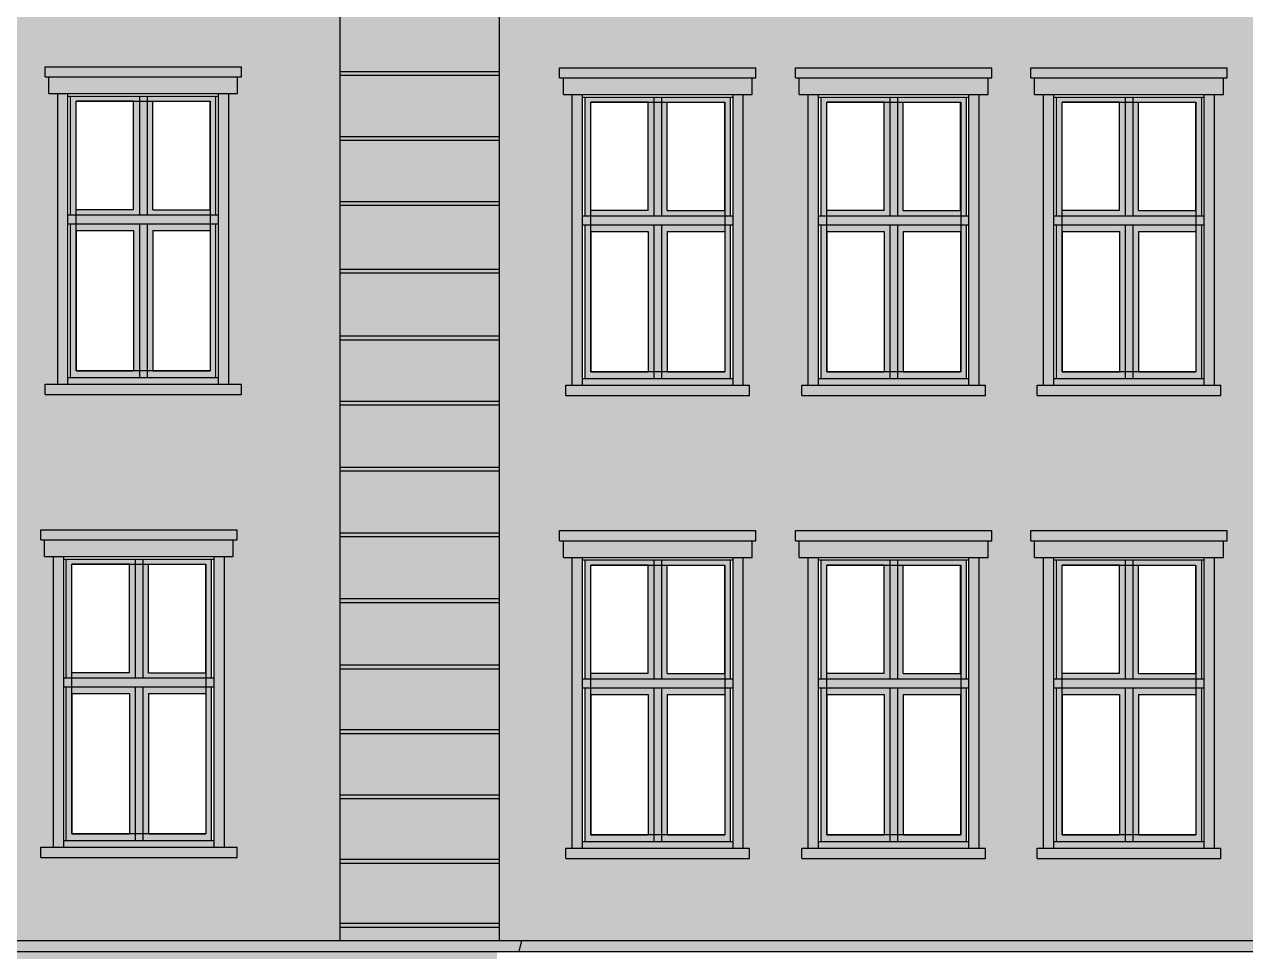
# Model space of a CAD drawing. Header units: metres. Extents: x -6 to 116, y 234 to 267.
# Drawn here: x 15.09 to 24.67, y 243.94 to 251.21 of the extents above; entities that cross this region are included whole.
import ezdxf

# ---------------------------------------------------------------- set-up
doc = ezdxf.new("R2010")
doc.units = ezdxf.units.M
doc.header["$LTSCALE"] = 0.01
doc.header["$XCLIPFRAME"] = 2
doc.linetypes.add('AUSGEZOGEN', pattern=[0])
for name, color, linetype in [('A_Fensterrahmen', 1, 'Continuous'), ('A_Glasbild', 7, 'Continuous'), ('A_Schraff_Fassade_OG', 41, 'Continuous'), ('A_Schraff_Fensterrahmen', 255, 'Continuous'), ('A_Schraff_Gewaende', 23, 'Continuous'), ('A_Schraff_Paneel', 14, 'Continuous'), ('A_Schraff_Sims', 17, 'Continuous'), ('FASSADE', 7, 'AUSGEZOGEN'), ('FASSADE_STRUKTUR', 2, 'AUSGEZOGEN')]:
    doc.layers.add(name, color=color, linetype=linetype)
picture_1 = doc.add_image_def('image1.jpg', size_in_pixel=(60, 84))

msp = doc.modelspace()

# ---------------------------------------------------------------- hatches: boundary and pattern name
at = {"layer": 'A_Schraff_Fassade_OG'}
h = msp.add_hatch(color=256, dxfattribs=at)
h.paths.add_polyline_path([(24.9182, 254.5622), (18.816, 254.5622), (18.816, 253.6588), (19.3868, 253.6588), (19.3868, 254.2507), (19.3168, 254.2507), (19.3168, 254.3807), (19.2868, 254.3807), (19.2868, 254.4607), (20.8268, 254.4607), (20.8268, 254.3807), (20.7968, 254.3807), (20.7968, 254.2507), (20.7268, 254.2507), (20.7268, 253.6588), (21.2367, 253.6588), (21.2367, 254.2507), (21.1667, 254.2507), (21.1667, 254.3807), (21.1367, 254.3807), (21.1367, 254.4607), (22.6767, 254.4607), (22.6767, 254.3807), (22.6467, 254.3807), (22.6467, 254.2507), (22.5767, 254.2507), (22.5767, 253.6588), (23.0818, 253.6588), (23.0818, 254.2507), (23.0118, 254.2507), (23.0118, 254.3807), (22.9818, 254.3807), (22.9818, 254.4607), (24.5218, 254.4607), (24.5218, 254.3807), (24.4918, 254.3807), (24.4918, 254.2507), (24.4218, 254.2507), (24.4218, 253.6588), (24.9182, 253.6588)])
h.paths.add_polyline_path([(24.9182, 253.6588), (24.4218, 253.6588), (24.4218, 251.9707), (24.4718, 251.9707), (24.4718, 251.8907), (23.0318, 251.8907), (23.0318, 251.9707), (23.0818, 251.9707), (23.0818, 253.6588), (22.5767, 253.6588), (22.5767, 251.9707), (22.6267, 251.9707), (22.6267, 251.8907), (21.1867, 251.8907), (21.1867, 251.9707), (21.2367, 251.9707), (21.2367, 253.6588), (20.7268, 253.6588), (20.7268, 251.9707), (20.7768, 251.9707), (20.7768, 251.8907), (19.3368, 251.8907), (19.3368, 251.9707), (19.3868, 251.9707), (19.3868, 253.6588), (18.816, 253.6588), (18.816, 249.706), (19.3868, 249.706), (19.3868, 250.6647), (19.3168, 250.6647), (19.3168, 250.7947), (19.2868, 250.7947), (19.2868, 250.8747), (20.8268, 250.8747), (20.8268, 250.7947), (20.7968, 250.7947), (20.7968, 250.6647), (20.7268, 250.6647), (20.7268, 249.706), (21.2367, 249.706), (21.2367, 250.6647), (21.1667, 250.6647), (21.1667, 250.7947), (21.1367, 250.7947), (21.1367, 250.8747), (22.6767, 250.8747), (22.6767, 250.7947), (22.6467, 250.7947), (22.6467, 250.6647), (22.5767, 250.6647), (22.5767, 249.706), (23.0818, 249.706), (23.0818, 250.6647), (23.0118, 250.6647), (23.0118, 250.7947), (22.9818, 250.7947), (22.9818, 250.8747), (24.5218, 250.8747), (24.5218, 250.7947), (24.4918, 250.7947), (24.4918, 250.6647), (24.4218, 250.6647), (24.4218, 249.706), (24.9182, 249.706)])
h.paths.add_polyline_path([(24.9182, 249.706), (24.4218, 249.706), (24.4218, 248.3847), (24.4718, 248.3847), (24.4718, 248.3047), (23.0318, 248.3047), (23.0318, 248.3847), (23.0818, 248.3847), (23.0818, 249.706), (22.5767, 249.706), (22.5767, 248.3847), (22.6267, 248.3847), (22.6267, 248.3047), (21.1867, 248.3047), (21.1867, 248.3847), (21.2367, 248.3847), (21.2367, 249.706), (20.7268, 249.706), (20.7268, 248.3847), (20.7768, 248.3847), (20.7768, 248.3047), (19.3368, 248.3047), (19.3368, 248.3847), (19.3868, 248.3847), (19.3868, 249.706), (18.816, 249.706), (18.816, 245.7246), (19.3868, 245.7246), (19.3868, 247.0348), (19.3168, 247.0348), (19.3168, 247.1648), (19.2868, 247.1648), (19.2868, 247.2448), (20.8268, 247.2448), (20.8268, 247.1648), (20.7968, 247.1648), (20.7968, 247.0348), (20.7268, 247.0348), (20.7268, 245.7246), (21.2367, 245.7246), (21.2367, 247.0348), (21.1667, 247.0348), (21.1667, 247.1648), (21.1367, 247.1648), (21.1367, 247.2448), (22.6767, 247.2448), (22.6767, 247.1648), (22.6467, 247.1648), (22.6467, 247.0348), (22.5767, 247.0348), (22.5767, 245.7246), (23.0818, 245.7246), (23.0818, 247.0348), (23.0118, 247.0348), (23.0118, 247.1648), (22.9818, 247.1648), (22.9818, 247.2448), (24.5218, 247.2448), (24.5218, 247.1648), (24.4918, 247.1648), (24.4918, 247.0348), (24.4218, 247.0348), (24.4218, 245.7246), (24.9182, 245.7246)])
h.paths.add_polyline_path([(24.9182, 245.7246), (24.4218, 245.7246), (24.4218, 244.7548), (24.4718, 244.7548), (24.4718, 244.6748), (23.0318, 244.6748), (23.0318, 244.7548), (23.0818, 244.7548), (23.0818, 245.7246), (22.5767, 245.7246), (22.5767, 244.7548), (22.6267, 244.7548), (22.6267, 244.6748), (21.1867, 244.6748), (21.1867, 244.7548), (21.2367, 244.7548), (21.2367, 245.7246), (20.7268, 245.7246), (20.7268, 244.7548), (20.7768, 244.7548), (20.7768, 244.6748), (19.3368, 244.6748), (19.3368, 244.7548), (19.3868, 244.7548), (19.3868, 245.7246), (18.816, 245.7246), (18.816, 244.0317), (24.9182, 244.0317)])
h.paths.add_polyline_path([(25.8661, 245.7246), (24.9182, 245.7246), (24.9182, 244.0317), (25.8661, 244.0317)])
h.paths.add_polyline_path([(25.8661, 249.706), (24.9182, 249.706), (24.9182, 245.7246), (25.8661, 245.7246)])
h.paths.add_polyline_path([(25.8661, 253.6588), (24.9182, 253.6588), (24.9182, 249.706), (25.8661, 249.706)])
h.paths.add_polyline_path([(25.8661, 254.5622), (24.9182, 254.5622), (24.9182, 253.6588), (25.8661, 253.6588)])
h = msp.add_hatch(color=256, dxfattribs=at)
h.paths.add_polyline_path([(17.566, 253.6588), (16.7115, 253.6588), (16.7115, 251.9779), (16.8115, 251.9779), (16.8115, 251.8979), (15.2715, 251.8979), (15.2715, 251.9779), (15.3715, 251.9779), (15.3715, 253.6588), (14.7258, 253.6588), (14.7258, 251.9779), (14.8258, 251.9779), (14.8258, 251.8979), (13.2858, 251.8979), (13.2858, 251.9779), (13.3858, 251.9779), (13.3858, 253.6588), (12.8542, 253.6588), (12.8542, 251.9779), (12.9542, 251.9779), (12.9542, 251.8979), (11.4142, 251.8979), (11.4142, 251.9779), (11.5142, 251.9779), (11.5142, 253.6588), (10.9843, 253.6588), (10.9843, 251.9779), (11.0843, 251.9779), (11.0843, 251.8979), (9.5443, 251.8979), (9.5443, 251.9779), (9.6443, 251.9779), (9.6443, 253.6588), (9.0485, 253.6588), (9.0485, 251.9779), (9.1485, 251.9779), (9.1485, 251.8979), (7.6085, 251.8979), (7.6085, 251.9779), (7.7085, 251.9779), (7.7085, 253.6588), (6.811, 253.6588), (6.811, 249.706), (7.7559, 249.706), (7.7559, 250.6719), (7.6859, 250.6719), (7.6859, 250.8019), (7.6559, 250.8019), (7.6559, 250.8819), (9.1959, 250.8819), (9.1959, 250.8019), (9.1659, 250.8019), (9.1659, 250.6719), (9.0959, 250.6719), (9.0959, 249.706), (9.6253, 249.706), (9.6253, 250.6719), (9.5553, 250.6719), (9.5553, 250.8019), (9.5253, 250.8019), (9.5253, 250.8819), (11.0653, 250.8819), (11.0653, 250.8019), (11.0353, 250.8019), (11.0353, 250.6719), (10.9653, 250.6719), (10.9653, 249.706), (11.4952, 249.706), (11.4952, 250.6719), (11.4252, 250.6719), (11.4252, 250.8019), (11.3952, 250.8019), (11.3952, 250.8819), (12.9352, 250.8819), (12.9352, 250.8019), (12.9052, 250.8019), (12.9052, 250.6719), (12.8352, 250.6719), (12.8352, 249.706), (13.3668, 249.706), (13.3668, 250.6719), (13.2968, 250.6719), (13.2968, 250.8019), (13.2668, 250.8019), (13.2668, 250.8819), (14.8068, 250.8819), (14.8068, 250.8019), (14.7768, 250.8019), (14.7768, 250.6719), (14.7068, 250.6719), (14.7068, 249.706), (15.3525, 249.706), (15.3525, 250.6719), (15.2825, 250.6719), (15.2825, 250.8019), (15.2525, 250.8019), (15.2525, 250.8819), (16.7925, 250.8819), (16.7925, 250.8019), (16.7625, 250.8019), (16.7625, 250.6719), (16.6925, 250.6719), (16.6925, 249.706), (17.566, 249.706)])
h.paths.add_polyline_path([(17.566, 249.706), (16.6925, 249.706), (16.6925, 248.3919), (16.7925, 248.3919), (16.7925, 248.3119), (15.2525, 248.3119), (15.2525, 248.3919), (15.3525, 248.3919), (15.3525, 249.706), (14.7068, 249.706), (14.7068, 248.3919), (14.8068, 248.3919), (14.8068, 248.3119), (13.2668, 248.3119), (13.2668, 248.3919), (13.3668, 248.3919), (13.3668, 249.706), (12.8352, 249.706), (12.8352, 248.3919), (12.9352, 248.3919), (12.9352, 248.3119), (11.3952, 248.3119), (11.3952, 248.3919), (11.4952, 248.3919), (11.4952, 249.706), (10.9653, 249.706), (10.9653, 248.3919), (11.0653, 248.3919), (11.0653, 248.3119), (9.5253, 248.3119), (9.5253, 248.3919), (9.6253, 248.3919), (9.6253, 249.706), (9.0959, 249.706), (9.0959, 248.3919), (9.1959, 248.3919), (9.1959, 248.3119), (7.6559, 248.3119), (7.6559, 248.3919), (7.7559, 248.3919), (7.7559, 249.706), (6.811, 249.706), (6.811, 245.7246), (7.7993, 245.7246), (7.7993, 247.046), (7.7293, 247.046), (7.7293, 247.176), (7.6993, 247.176), (7.6993, 247.256), (9.2393, 247.256), (9.2393, 247.176), (9.2093, 247.176), (9.2093, 247.046), (9.1393, 247.046), (9.1393, 245.7246), (9.6791, 245.7246), (9.6791, 247.0419), (9.6091, 247.0419), (9.6091, 247.1719), (9.5791, 247.1719), (9.5791, 247.2519), (11.1191, 247.2519), (11.1191, 247.1719), (11.0891, 247.1719), (11.0891, 247.0419), (11.0191, 247.0419), (11.0191, 245.7246), (11.559, 245.7246), (11.559, 247.0419), (11.489, 247.0419), (11.489, 247.1719), (11.459, 247.1719), (11.459, 247.2519), (12.999, 247.2519), (12.999, 247.1719), (12.969, 247.1719), (12.969, 247.0419), (12.899, 247.0419), (12.899, 245.7246), (13.4389, 245.7246), (13.4389, 247.0419), (13.3689, 247.0419), (13.3689, 247.1719), (13.3389, 247.1719), (13.3389, 247.2519), (14.8789, 247.2519), (14.8789, 247.1719), (14.8489, 247.1719), (14.8489, 247.0419), (14.7789, 247.0419), (14.7789, 245.7246), (15.3188, 245.7246), (15.3188, 247.0419), (15.2488, 247.0419), (15.2488, 247.1719), (15.2188, 247.1719), (15.2188, 247.2519), (16.7588, 247.2519), (16.7588, 247.1719), (16.7288, 247.1719), (16.7288, 247.0419), (16.6588, 247.0419), (16.6588, 245.7246), (17.566, 245.7246)])
h.paths.add_polyline_path([(17.566, 245.7246), (16.6588, 245.7246), (16.6588, 244.7619), (16.7588, 244.7619), (16.7588, 244.6819), (15.2188, 244.6819), (15.2188, 244.7619), (15.3188, 244.7619), (15.3188, 245.7246), (14.7789, 245.7246), (14.7789, 244.7619), (14.8789, 244.7619), (14.8789, 244.6819), (13.3389, 244.6819), (13.3389, 244.7619), (13.4389, 244.7619), (13.4389, 245.7246), (12.899, 245.7246), (12.899, 244.7619), (12.999, 244.7619), (12.999, 244.6819), (11.459, 244.6819), (11.459, 244.7619), (11.559, 244.7619), (11.559, 245.7246), (11.0191, 245.7246), (11.0191, 244.7619), (11.1191, 244.7619), (11.1191, 244.6819), (9.5791, 244.6819), (9.5791, 244.7619), (9.6791, 244.7619), (9.6791, 245.7246), (9.1393, 245.7246), (9.1393, 244.766), (9.2393, 244.766), (9.2393, 244.686), (7.6993, 244.686), (7.6993, 244.766), (7.7993, 244.766), (7.7993, 245.7246), (6.811, 245.7246), (6.811, 244.0317), (17.566, 244.0317)])
at = {"layer": 'A_Schraff_Fensterrahmen'}
h = msp.add_hatch(color=256, dxfattribs=at)
h.paths.add_polyline_path([(15.9925, 250.6519), (15.4525, 250.6519), (15.4525, 249.7199), (15.9925, 249.7199)])
h.paths.add_polyline_path([(15.9475, 250.6109), (15.9475, 249.7609), (15.4975, 249.7609), (15.4975, 250.6109)], flags=16)
h.paths.add_polyline_path([(16.5925, 250.6519), (16.0525, 250.6519), (16.0525, 249.7199), (16.5925, 249.7199)])
h.paths.add_polyline_path([(16.0975, 250.6109), (16.5475, 250.6109), (16.5475, 249.7609), (16.0975, 249.7609)], flags=16)
h.paths.add_polyline_path([(16.0525, 250.6519), (15.9925, 250.6519), (15.9925, 249.7199), (16.0525, 249.7199)])
h.paths.add_polyline_path([(15.9925, 249.6499), (15.4525, 249.6499), (15.4525, 248.4445), (15.9925, 248.4445)])
h.paths.add_polyline_path([(15.9475, 249.5972), (15.9475, 248.4972), (15.4975, 248.4972), (15.4975, 249.5972)], flags=16)
h.paths.add_polyline_path([(16.5925, 249.6499), (16.0525, 249.6499), (16.0525, 248.4445), (16.5925, 248.4445)])
h.paths.add_polyline_path([(16.5475, 249.5972), (16.5475, 248.4972), (16.0975, 248.4972), (16.0975, 249.5972)], flags=16)
h.paths.add_polyline_path([(16.0525, 249.6499), (15.9925, 249.6499), (15.9925, 248.4445), (16.0525, 248.4445)])
h.paths.add_polyline_path([(16.6125, 249.6872), (15.4325, 249.6872), (15.4325, 249.6499), (16.6125, 249.6499)])
h.paths.add_polyline_path([(16.6125, 249.7199), (15.4325, 249.7199), (15.4325, 249.6872), (16.6125, 249.6872)])
h.paths.add_polyline_path([(16.6125, 248.4445), (15.4325, 248.4445), (15.4325, 248.3919), (16.6125, 248.3919)])
h = msp.add_hatch(color=256, dxfattribs=at)
h.paths.add_polyline_path([(20.0268, 250.6447), (19.4868, 250.6447), (19.4868, 249.7127), (20.0268, 249.7127)])
h.paths.add_polyline_path([(19.9818, 250.6037), (19.9818, 249.7537), (19.5318, 249.7537), (19.5318, 250.6037)], flags=16)
h.paths.add_polyline_path([(20.6268, 250.6447), (20.0868, 250.6447), (20.0868, 249.7127), (20.6268, 249.7127)])
h.paths.add_polyline_path([(20.1318, 250.6037), (20.5818, 250.6037), (20.5818, 249.7537), (20.1318, 249.7537)], flags=16)
h.paths.add_polyline_path([(20.0868, 250.6447), (20.0268, 250.6447), (20.0268, 249.7127), (20.0868, 249.7127)])
h.paths.add_polyline_path([(20.0268, 249.6427), (19.4868, 249.6427), (19.4868, 248.4373), (20.0268, 248.4373)])
h.paths.add_polyline_path([(19.9818, 249.59), (19.9818, 248.49), (19.5318, 248.49), (19.5318, 249.59)], flags=16)
h.paths.add_polyline_path([(20.6268, 249.6427), (20.0868, 249.6427), (20.0868, 248.4373), (20.6268, 248.4373)])
h.paths.add_polyline_path([(20.5818, 249.59), (20.5818, 248.49), (20.1318, 248.49), (20.1318, 249.59)], flags=16)
h.paths.add_polyline_path([(20.0868, 249.6427), (20.0268, 249.6427), (20.0268, 248.4373), (20.0868, 248.4373)])
h.paths.add_polyline_path([(20.6468, 249.68), (19.4668, 249.68), (19.4668, 249.6427), (20.6468, 249.6427)])
h.paths.add_polyline_path([(20.6468, 249.7127), (19.4668, 249.7127), (19.4668, 249.68), (20.6468, 249.68)])
h.paths.add_polyline_path([(20.6468, 248.4373), (19.4668, 248.4373), (19.4668, 248.3847), (20.6468, 248.3847)])
h = msp.add_hatch(color=256, dxfattribs=at)
h.paths.add_polyline_path([(21.8767, 250.6447), (21.3367, 250.6447), (21.3367, 249.7127), (21.8767, 249.7127)])
h.paths.add_polyline_path([(21.8317, 250.6037), (21.8317, 249.7537), (21.3817, 249.7537), (21.3817, 250.6037)], flags=16)
h.paths.add_polyline_path([(22.4767, 250.6447), (21.9367, 250.6447), (21.9367, 249.7127), (22.4767, 249.7127)])
h.paths.add_polyline_path([(21.9817, 250.6037), (22.4317, 250.6037), (22.4317, 249.7537), (21.9817, 249.7537)], flags=16)
h.paths.add_polyline_path([(21.9367, 250.6447), (21.8767, 250.6447), (21.8767, 249.7127), (21.9367, 249.7127)])
h.paths.add_polyline_path([(21.8767, 249.6427), (21.3367, 249.6427), (21.3367, 248.4373), (21.8767, 248.4373)])
h.paths.add_polyline_path([(21.8317, 249.59), (21.8317, 248.49), (21.3817, 248.49), (21.3817, 249.59)], flags=16)
h.paths.add_polyline_path([(22.4767, 249.6427), (21.9367, 249.6427), (21.9367, 248.4373), (22.4767, 248.4373)])
h.paths.add_polyline_path([(22.4317, 249.59), (22.4317, 248.49), (21.9817, 248.49), (21.9817, 249.59)], flags=16)
h.paths.add_polyline_path([(21.9367, 249.6427), (21.8767, 249.6427), (21.8767, 248.4373), (21.9367, 248.4373)])
h.paths.add_polyline_path([(22.4967, 249.68), (21.3167, 249.68), (21.3167, 249.6427), (22.4967, 249.6427)])
h.paths.add_polyline_path([(22.4967, 249.7127), (21.3167, 249.7127), (21.3167, 249.68), (22.4967, 249.68)])
h.paths.add_polyline_path([(22.4967, 248.4373), (21.3167, 248.4373), (21.3167, 248.3847), (22.4967, 248.3847)])
h = msp.add_hatch(color=256, dxfattribs=at)
h.paths.add_polyline_path([(23.7218, 250.6447), (23.1818, 250.6447), (23.1818, 249.7127), (23.7218, 249.7127)])
h.paths.add_polyline_path([(23.6768, 250.6037), (23.6768, 249.7537), (23.2268, 249.7537), (23.2268, 250.6037)], flags=16)
h.paths.add_polyline_path([(24.3218, 250.6447), (23.7818, 250.6447), (23.7818, 249.7127), (24.3218, 249.7127)])
h.paths.add_polyline_path([(23.8268, 250.6037), (24.2768, 250.6037), (24.2768, 249.7537), (23.8268, 249.7537)], flags=16)
h.paths.add_polyline_path([(23.7818, 250.6447), (23.7218, 250.6447), (23.7218, 249.7127), (23.7818, 249.7127)])
h.paths.add_polyline_path([(23.7218, 249.6427), (23.1818, 249.6427), (23.1818, 248.4373), (23.7218, 248.4373)])
h.paths.add_polyline_path([(23.6768, 249.59), (23.6768, 248.49), (23.2268, 248.49), (23.2268, 249.59)], flags=16)
h.paths.add_polyline_path([(24.3218, 249.6427), (23.7818, 249.6427), (23.7818, 248.4373), (24.3218, 248.4373)])
h.paths.add_polyline_path([(24.2768, 249.59), (24.2768, 248.49), (23.8268, 248.49), (23.8268, 249.59)], flags=16)
h.paths.add_polyline_path([(23.7818, 249.6427), (23.7218, 249.6427), (23.7218, 248.4373), (23.7818, 248.4373)])
h.paths.add_polyline_path([(24.3418, 249.68), (23.1618, 249.68), (23.1618, 249.6427), (24.3418, 249.6427)])
h.paths.add_polyline_path([(24.3418, 249.7127), (23.1618, 249.7127), (23.1618, 249.68), (24.3418, 249.68)])
h.paths.add_polyline_path([(24.3418, 248.4373), (23.1618, 248.4373), (23.1618, 248.3847), (24.3418, 248.3847)])
h = msp.add_hatch(color=256, dxfattribs=at)
h.paths.add_polyline_path([(15.9588, 247.0219), (15.4188, 247.0219), (15.4188, 246.0899), (15.9588, 246.0899)])
h.paths.add_polyline_path([(15.9138, 246.9809), (15.9138, 246.1309), (15.4638, 246.1309), (15.4638, 246.9809)], flags=16)
h.paths.add_polyline_path([(16.5588, 247.0219), (16.0188, 247.0219), (16.0188, 246.0899), (16.5588, 246.0899)])
h.paths.add_polyline_path([(16.0638, 246.9809), (16.5138, 246.9809), (16.5138, 246.1309), (16.0638, 246.1309)], flags=16)
h.paths.add_polyline_path([(16.0188, 247.0219), (15.9588, 247.0219), (15.9588, 246.0899), (16.0188, 246.0899)])
h.paths.add_polyline_path([(15.9588, 246.0199), (15.4188, 246.0199), (15.4188, 244.8145), (15.9588, 244.8145)])
h.paths.add_polyline_path([(15.9138, 245.9672), (15.9138, 244.8672), (15.4638, 244.8672), (15.4638, 245.9672)], flags=16)
h.paths.add_polyline_path([(16.5588, 246.0199), (16.0188, 246.0199), (16.0188, 244.8145), (16.5588, 244.8145)])
h.paths.add_polyline_path([(16.5138, 245.9672), (16.5138, 244.8672), (16.0638, 244.8672), (16.0638, 245.9672)], flags=16)
h.paths.add_polyline_path([(16.0188, 246.0199), (15.9588, 246.0199), (15.9588, 244.8145), (16.0188, 244.8145)])
h.paths.add_polyline_path([(16.5788, 246.0572), (15.3988, 246.0572), (15.3988, 246.0199), (16.5788, 246.0199)])
h.paths.add_polyline_path([(16.5788, 246.0899), (15.3988, 246.0899), (15.3988, 246.0572), (16.5788, 246.0572)])
h.paths.add_polyline_path([(16.5788, 244.8145), (15.3988, 244.8145), (15.3988, 244.7619), (16.5788, 244.7619)])
h = msp.add_hatch(color=256, dxfattribs=at)
h.paths.add_polyline_path([(20.0268, 247.0148), (19.4868, 247.0148), (19.4868, 246.0828), (20.0268, 246.0828)])
h.paths.add_polyline_path([(19.9818, 246.9738), (19.9818, 246.1238), (19.5318, 246.1238), (19.5318, 246.9738)], flags=16)
h.paths.add_polyline_path([(20.6268, 247.0148), (20.0868, 247.0148), (20.0868, 246.0828), (20.6268, 246.0828)])
h.paths.add_polyline_path([(20.1318, 246.9738), (20.5818, 246.9738), (20.5818, 246.1238), (20.1318, 246.1238)], flags=16)
h.paths.add_polyline_path([(20.0868, 247.0148), (20.0268, 247.0148), (20.0268, 246.0828), (20.0868, 246.0828)])
h.paths.add_polyline_path([(20.0268, 246.0127), (19.4868, 246.0127), (19.4868, 244.8074), (20.0268, 244.8074)])
h.paths.add_polyline_path([(19.9818, 245.9601), (19.9818, 244.8601), (19.5318, 244.8601), (19.5318, 245.9601)], flags=16)
h.paths.add_polyline_path([(20.6268, 246.0127), (20.0868, 246.0127), (20.0868, 244.8074), (20.6268, 244.8074)])
h.paths.add_polyline_path([(20.5818, 245.9601), (20.5818, 244.8601), (20.1318, 244.8601), (20.1318, 245.9601)], flags=16)
h.paths.add_polyline_path([(20.0868, 246.0127), (20.0268, 246.0127), (20.0268, 244.8074), (20.0868, 244.8074)])
h.paths.add_polyline_path([(20.6468, 246.05), (19.4668, 246.05), (19.4668, 246.0127), (20.6468, 246.0127)])
h.paths.add_polyline_path([(20.6468, 246.0828), (19.4668, 246.0828), (19.4668, 246.05), (20.6468, 246.05)])
h.paths.add_polyline_path([(20.6468, 244.8074), (19.4668, 244.8074), (19.4668, 244.7548), (20.6468, 244.7548)])
h = msp.add_hatch(color=256, dxfattribs=at)
h.paths.add_polyline_path([(21.8767, 247.0148), (21.3367, 247.0148), (21.3367, 246.0828), (21.8767, 246.0828)])
h.paths.add_polyline_path([(21.8317, 246.9738), (21.8317, 246.1238), (21.3817, 246.1238), (21.3817, 246.9738)], flags=16)
h.paths.add_polyline_path([(22.4767, 247.0148), (21.9367, 247.0148), (21.9367, 246.0828), (22.4767, 246.0828)])
h.paths.add_polyline_path([(21.9817, 246.9738), (22.4317, 246.9738), (22.4317, 246.1238), (21.9817, 246.1238)], flags=16)
h.paths.add_polyline_path([(21.9367, 247.0148), (21.8767, 247.0148), (21.8767, 246.0828), (21.9367, 246.0828)])
h.paths.add_polyline_path([(21.8767, 246.0127), (21.3367, 246.0127), (21.3367, 244.8074), (21.8767, 244.8074)])
h.paths.add_polyline_path([(21.8317, 245.9601), (21.8317, 244.8601), (21.3817, 244.8601), (21.3817, 245.9601)], flags=16)
h.paths.add_polyline_path([(22.4767, 246.0127), (21.9367, 246.0127), (21.9367, 244.8074), (22.4767, 244.8074)])
h.paths.add_polyline_path([(22.4317, 245.9601), (22.4317, 244.8601), (21.9817, 244.8601), (21.9817, 245.9601)], flags=16)
h.paths.add_polyline_path([(21.9367, 246.0127), (21.8767, 246.0127), (21.8767, 244.8074), (21.9367, 244.8074)])
h.paths.add_polyline_path([(22.4967, 246.05), (21.3167, 246.05), (21.3167, 246.0127), (22.4967, 246.0127)])
h.paths.add_polyline_path([(22.4967, 246.0828), (21.3167, 246.0828), (21.3167, 246.05), (22.4967, 246.05)])
h.paths.add_polyline_path([(22.4967, 244.8074), (21.3167, 244.8074), (21.3167, 244.7548), (22.4967, 244.7548)])
h = msp.add_hatch(color=256, dxfattribs=at)
h.paths.add_polyline_path([(23.7218, 247.0148), (23.1818, 247.0148), (23.1818, 246.0828), (23.7218, 246.0828)])
h.paths.add_polyline_path([(23.6768, 246.9738), (23.6768, 246.1238), (23.2268, 246.1238), (23.2268, 246.9738)], flags=16)
h.paths.add_polyline_path([(24.3218, 247.0148), (23.7818, 247.0148), (23.7818, 246.0828), (24.3218, 246.0828)])
h.paths.add_polyline_path([(23.8268, 246.9738), (24.2768, 246.9738), (24.2768, 246.1238), (23.8268, 246.1238)], flags=16)
h.paths.add_polyline_path([(23.7818, 247.0148), (23.7218, 247.0148), (23.7218, 246.0828), (23.7818, 246.0828)])
h.paths.add_polyline_path([(23.7218, 246.0127), (23.1818, 246.0127), (23.1818, 244.8074), (23.7218, 244.8074)])
h.paths.add_polyline_path([(23.6768, 245.9601), (23.6768, 244.8601), (23.2268, 244.8601), (23.2268, 245.9601)], flags=16)
h.paths.add_polyline_path([(24.3218, 246.0127), (23.7818, 246.0127), (23.7818, 244.8074), (24.3218, 244.8074)])
h.paths.add_polyline_path([(24.2768, 245.9601), (24.2768, 244.8601), (23.8268, 244.8601), (23.8268, 245.9601)], flags=16)
h.paths.add_polyline_path([(23.7818, 246.0127), (23.7218, 246.0127), (23.7218, 244.8074), (23.7818, 244.8074)])
h.paths.add_polyline_path([(24.3418, 246.05), (23.1618, 246.05), (23.1618, 246.0127), (24.3418, 246.0127)])
h.paths.add_polyline_path([(24.3418, 246.0828), (23.1618, 246.0828), (23.1618, 246.05), (24.3418, 246.05)])
h.paths.add_polyline_path([(24.3418, 244.8074), (23.1618, 244.8074), (23.1618, 244.7548), (24.3418, 244.7548)])
at = {"layer": 'A_Schraff_Gewaende'}
h = msp.add_hatch(color=256, dxfattribs=at)
h.dxf.hatch_style = 1
h.paths.add_polyline_path([(16.7925, 250.8819), (15.2525, 250.8819), (15.2525, 250.8019), (16.7925, 250.8019)])
h.paths.add_polyline_path([(16.7625, 250.8019), (15.2825, 250.8019), (15.2825, 250.6719), (16.7625, 250.6719)])
h.paths.add_polyline_path([(15.4325, 250.6719), (15.3525, 250.6719), (15.3525, 248.3919), (15.4325, 248.3919)])
h.paths.add_polyline_path([(16.6925, 250.6719), (16.6125, 250.6719), (16.6125, 248.3919), (16.6925, 248.3919)])
h.paths.add_polyline_path([(16.6125, 248.4445), (15.4325, 248.4445), (15.4325, 248.3919), (16.6125, 248.3919)])
h.paths.add_polyline_path([(16.7925, 248.3919), (15.2525, 248.3919), (15.2525, 248.3119), (16.7925, 248.3119)])
h = msp.add_hatch(color=256, dxfattribs=at)
h.dxf.hatch_style = 1
h.paths.add_polyline_path([(20.8268, 250.8747), (19.2868, 250.8747), (19.2868, 250.7947), (20.8268, 250.7947)])
h.paths.add_polyline_path([(20.7968, 250.7947), (19.3168, 250.7947), (19.3168, 250.6647), (20.7968, 250.6647)])
h.paths.add_polyline_path([(19.4668, 250.6647), (19.3868, 250.6647), (19.3868, 248.3847), (19.4668, 248.3847)])
h.paths.add_polyline_path([(20.7268, 250.6647), (20.6468, 250.6647), (20.6468, 248.3847), (20.7268, 248.3847)])
h.paths.add_polyline_path([(20.6468, 248.4373), (19.4668, 248.4373), (19.4668, 248.3847), (20.6468, 248.3847)])
h.paths.add_polyline_path([(20.8268, 248.3847), (19.2868, 248.3847), (19.2868, 248.3047), (20.8268, 248.3047)])
h = msp.add_hatch(color=256, dxfattribs=at)
h.dxf.hatch_style = 1
h.paths.add_polyline_path([(22.6767, 250.8747), (21.1367, 250.8747), (21.1367, 250.7947), (22.6767, 250.7947)])
h.paths.add_polyline_path([(22.6467, 250.7947), (21.1667, 250.7947), (21.1667, 250.6647), (22.6467, 250.6647)])
h.paths.add_polyline_path([(21.3167, 250.6647), (21.2367, 250.6647), (21.2367, 248.3847), (21.3167, 248.3847)])
h.paths.add_polyline_path([(22.5767, 250.6647), (22.4967, 250.6647), (22.4967, 248.3847), (22.5767, 248.3847)])
h.paths.add_polyline_path([(22.4967, 248.4373), (21.3167, 248.4373), (21.3167, 248.3847), (22.4967, 248.3847)])
h.paths.add_polyline_path([(22.6767, 248.3847), (21.1367, 248.3847), (21.1367, 248.3047), (22.6767, 248.3047)])
h = msp.add_hatch(color=256, dxfattribs=at)
h.dxf.hatch_style = 1
h.paths.add_polyline_path([(24.5218, 250.8747), (22.9818, 250.8747), (22.9818, 250.7947), (24.5218, 250.7947)])
h.paths.add_polyline_path([(24.4918, 250.7947), (23.0118, 250.7947), (23.0118, 250.6647), (24.4918, 250.6647)])
h.paths.add_polyline_path([(23.1618, 250.6647), (23.0818, 250.6647), (23.0818, 248.3847), (23.1618, 248.3847)])
h.paths.add_polyline_path([(24.4218, 250.6647), (24.3418, 250.6647), (24.3418, 248.3847), (24.4218, 248.3847)])
h.paths.add_polyline_path([(24.3418, 248.4373), (23.1618, 248.4373), (23.1618, 248.3847), (24.3418, 248.3847)])
h.paths.add_polyline_path([(24.5218, 248.3847), (22.9818, 248.3847), (22.9818, 248.3047), (24.5218, 248.3047)])
h = msp.add_hatch(color=256, dxfattribs=at)
h.dxf.hatch_style = 1
h.paths.add_polyline_path([(16.7588, 247.2519), (15.2188, 247.2519), (15.2188, 247.1719), (16.7588, 247.1719)])
h.paths.add_polyline_path([(16.7288, 247.1719), (15.2488, 247.1719), (15.2488, 247.0419), (16.7288, 247.0419)])
h.paths.add_polyline_path([(15.3988, 247.0419), (15.3188, 247.0419), (15.3188, 244.7619), (15.3988, 244.7619)])
h.paths.add_polyline_path([(16.6588, 247.0419), (16.5788, 247.0419), (16.5788, 244.7619), (16.6588, 244.7619)])
h.paths.add_polyline_path([(16.5788, 244.8145), (15.3988, 244.8145), (15.3988, 244.7619), (16.5788, 244.7619)])
h.paths.add_polyline_path([(16.7588, 244.7619), (15.2188, 244.7619), (15.2188, 244.6819), (16.7588, 244.6819)])
h = msp.add_hatch(color=256, dxfattribs=at)
h.dxf.hatch_style = 1
h.paths.add_polyline_path([(20.8268, 247.2448), (19.2868, 247.2448), (19.2868, 247.1648), (20.8268, 247.1648)])
h.paths.add_polyline_path([(20.7968, 247.1648), (19.3168, 247.1648), (19.3168, 247.0348), (20.7968, 247.0348)])
h.paths.add_polyline_path([(19.4668, 247.0348), (19.3868, 247.0348), (19.3868, 244.7548), (19.4668, 244.7548)])
h.paths.add_polyline_path([(20.7268, 247.0348), (20.6468, 247.0348), (20.6468, 244.7548), (20.7268, 244.7548)])
h.paths.add_polyline_path([(20.6468, 244.8074), (19.4668, 244.8074), (19.4668, 244.7548), (20.6468, 244.7548)])
h.paths.add_polyline_path([(20.8268, 244.7548), (19.2868, 244.7548), (19.2868, 244.6748), (20.8268, 244.6748)])
h = msp.add_hatch(color=256, dxfattribs=at)
h.dxf.hatch_style = 1
h.paths.add_polyline_path([(22.6767, 247.2448), (21.1367, 247.2448), (21.1367, 247.1648), (22.6767, 247.1648)])
h.paths.add_polyline_path([(22.6467, 247.1648), (21.1667, 247.1648), (21.1667, 247.0348), (22.6467, 247.0348)])
h.paths.add_polyline_path([(21.3167, 247.0348), (21.2367, 247.0348), (21.2367, 244.7548), (21.3167, 244.7548)])
h.paths.add_polyline_path([(22.5767, 247.0348), (22.4967, 247.0348), (22.4967, 244.7548), (22.5767, 244.7548)])
h.paths.add_polyline_path([(22.4967, 244.8074), (21.3167, 244.8074), (21.3167, 244.7548), (22.4967, 244.7548)])
h.paths.add_polyline_path([(22.6767, 244.7548), (21.1367, 244.7548), (21.1367, 244.6748), (22.6767, 244.6748)])
h = msp.add_hatch(color=256, dxfattribs=at)
h.dxf.hatch_style = 1
h.paths.add_polyline_path([(24.5218, 247.2448), (22.9818, 247.2448), (22.9818, 247.1648), (24.5218, 247.1648)])
h.paths.add_polyline_path([(24.4918, 247.1648), (23.0118, 247.1648), (23.0118, 247.0348), (24.4918, 247.0348)])
h.paths.add_polyline_path([(23.1618, 247.0348), (23.0818, 247.0348), (23.0818, 244.7548), (23.1618, 244.7548)])
h.paths.add_polyline_path([(24.4218, 247.0348), (24.3418, 247.0348), (24.3418, 244.7548), (24.4218, 244.7548)])
h.paths.add_polyline_path([(24.3418, 244.8074), (23.1618, 244.8074), (23.1618, 244.7548), (24.3418, 244.7548)])
h.paths.add_polyline_path([(24.5218, 244.7548), (22.9818, 244.7548), (22.9818, 244.6748), (24.5218, 244.6748)])
at = {"layer": 'A_Schraff_Paneel'}
h = msp.add_hatch(color=256, dxfattribs=at)
h.paths.add_polyline_path([(5.561, 258.3733), (5.561, 244.1339), (6.811, 244.1339), (6.8121, 258.3732)])
h.paths.add_polyline_path([(5.581, 243.9441), (5.581, 240.4582), (18.796, 240.4582), (18.796, 243.9441)])
h.paths.add_polyline_path([(7.906, 243.3721), (9.326, 243.3721), (9.326, 240.9621), (7.906, 240.9621)], flags=16)
h.paths.add_polyline_path([(10.296, 240.9621), (11.716, 240.9621), (11.716, 243.3721), (10.296, 243.3721)], flags=16)
h.paths.add_polyline_path([(12.686, 243.3721), (14.106, 243.3721), (14.106, 240.9621), (12.686, 240.9621)], flags=16)
h.paths.add_polyline_path([(15.091, 240.9621), (15.091, 243.3721), (16.511, 243.3721), (16.511, 240.9621)], flags=16)
msp.add_hatch(color=256, dxfattribs=at).paths.add_polyline_path([(17.566, 244.0332), (18.816, 244.0338), (18.816, 258.3723), (17.566, 258.3724)])
at = {"layer": 'A_Schraff_Sims'}
h = msp.add_hatch(color=256, dxfattribs=at)
h.paths.add_polyline_path([(18.9905, 244.0317), (5.3472, 244.0317), (5.3685, 243.9441), (18.971, 243.9441)])
h.paths.add_polyline_path([(5.3472, 244.0317), (4.3444, 244.0317), (4.3444, 243.9441), (5.3685, 243.9441)])
h.paths.add_polyline_path([(5.581, 243.9441), (4.3444, 243.9441), (4.4723, 243.8927), (5.581, 243.8927)])
h.paths.add_polyline_path([(5.581, 243.8927), (4.4723, 243.8927), (4.4723, 243.8707), (5.581, 243.8707)])
h.paths.add_polyline_path([(5.561, 244.8963), (4.5848, 244.8963), (4.5848, 244.747), (5.561, 244.747)])
h = msp.add_hatch(color=256, dxfattribs=at)
h.paths.add_polyline_path([(24.847, 243.9441), (24.847, 244.0317), (18.9905, 244.0317), (18.971, 243.9441)])
h.paths.add_polyline_path([(24.847, 243.9441), (24.9182, 243.9441), (24.9182, 244.0317), (24.847, 244.0317)])
h.paths.add_polyline_path([(25.7942, 243.9441), (25.7942, 244.0317), (24.9182, 244.0317), (24.9182, 243.9441)])
h.paths.add_polyline_path([(25.8661, 244.0317), (25.7942, 244.0317), (25.7942, 243.9441), (25.8661, 243.9441)])
h.paths.add_polyline_path([(24.8114, 240.4082), (24.8114, 240.4582), (18.796, 240.4582), (18.949, 240.4082)])
h.paths.add_polyline_path([(24.8717, 240.3242), (24.8717, 240.4082), (18.949, 240.4082), (18.938, 240.3242)])
h.paths.add_polyline_path([(24.8114, 240.4582), (24.8114, 240.4082), (24.9182, 240.4082), (24.9182, 240.4582)])
h.paths.add_polyline_path([(24.9182, 240.4082), (24.8717, 240.4082), (24.8717, 240.3242), (24.9182, 240.3242)])
h.paths.add_polyline_path([(25.7586, 240.4082), (25.7586, 240.4582), (24.9182, 240.4582), (24.9182, 240.4082)])
h.paths.add_polyline_path([(25.8189, 240.3242), (25.8189, 240.4082), (24.9182, 240.4082), (24.9182, 240.3242)])
h.paths.add_polyline_path([(25.8661, 240.4082), (25.8661, 240.4582), (25.7586, 240.4582), (25.7586, 240.4082)])
h.paths.add_polyline_path([(25.8189, 240.3242), (25.8661, 240.3242), (25.8661, 240.4082), (25.8189, 240.4082)])

# ---------------------------------------------------------------- linework, layer by layer
at = {"layer": 'A_Fensterrahmen'}
for p, q in [((15.4325, 250.6519), (16.6125, 250.6519)), ((15.4525, 249.7199), (15.4525, 250.6519)), ((15.9475, 250.6109), (15.4975, 250.6109)), ((15.4975, 249.7609), (15.4975, 250.6109)), ((15.9475, 249.7609), (15.9475, 250.6109)), ((15.9925, 250.6519), (15.9925, 249.7199)), ((16.0525, 250.6519), (16.0525, 249.7199)), ((16.0975, 249.7609), (16.0975, 250.6109)), ((16.0975, 250.6109), (16.5475, 250.6109)), ((16.5475, 249.7609), (16.5475, 250.6109)), ((16.5925, 249.7199), (16.5925, 250.6519)), ((19.4668, 250.6447), (20.6468, 250.6447)), ((19.4868, 249.7127), (19.4868, 250.6447)), ((19.9818, 250.6037), (19.5318, 250.6037)), ((19.5318, 249.7537), (19.5318, 250.6037)), ((19.9818, 249.7537), (19.9818, 250.6037)), ((20.0268, 250.6447), (20.0268, 249.7127)), ((20.0868, 250.6447), (20.0868, 249.7127)), ((20.1318, 250.6037), (20.5818, 250.6037)), ((20.1318, 249.7537), (20.1318, 250.6037)), ((20.5818, 249.7537), (20.5818, 250.6037)), ((20.6268, 249.7127), (20.6268, 250.6447)), ((21.3167, 250.6447), (22.4967, 250.6447)), ((21.3367, 249.7127), (21.3367, 250.6447)), ((21.8317, 250.6037), (21.3817, 250.6037)), ((21.3817, 249.7537), (21.3817, 250.6037)), ((21.8317, 249.7537), (21.8317, 250.6037)), ((21.8767, 250.6447), (21.8767, 249.7127)), ((21.9367, 250.6447), (21.9367, 249.7127)), ((21.9817, 250.6037), (22.4317, 250.6037)), ((21.9817, 249.7537), (21.9817, 250.6037)), ((22.4317, 249.7537), (22.4317, 250.6037)), ((22.4767, 249.7127), (22.4767, 250.6447)), ((23.1618, 250.6447), (24.3418, 250.6447)), ((23.1818, 249.7127), (23.1818, 250.6447)), ((23.6768, 250.6037), (23.2268, 250.6037)), ((23.2268, 249.7537), (23.2268, 250.6037)), ((23.6768, 249.7537), (23.6768, 250.6037)), ((23.7218, 250.6447), (23.7218, 249.7127)), ((23.7818, 250.6447), (23.7818, 249.7127)), ((23.8268, 250.6037), (24.2768, 250.6037)), ((23.8268, 249.7537), (23.8268, 250.6037)), ((24.2768, 249.7537), (24.2768, 250.6037)), ((24.3218, 249.7127), (24.3218, 250.6447)), ((15.4325, 249.7199), (16.6125, 249.7199)), ((15.9475, 249.7609), (15.4975, 249.7609)), ((16.0975, 249.7609), (16.5475, 249.7609)), ((19.4668, 249.7127), (20.6468, 249.7127)), ((19.9818, 249.7537), (19.5318, 249.7537)), ((20.1318, 249.7537), (20.5818, 249.7537)), ((21.3167, 249.7127), (22.4967, 249.7127)), ((21.8317, 249.7537), (21.3817, 249.7537)), ((21.9817, 249.7537), (22.4317, 249.7537)), ((23.1618, 249.7127), (24.3418, 249.7127)), ((23.6768, 249.7537), (23.2268, 249.7537)), ((23.8268, 249.7537), (24.2768, 249.7537)), ((15.4325, 249.6499), (16.6125, 249.6499)), ((15.4525, 248.4445), (15.4525, 249.6499)), ((15.9925, 249.6499), (15.9925, 248.4445)), ((16.0525, 249.6499), (16.0525, 248.4445)), ((16.5925, 248.4445), (16.5925, 249.6499)), ((19.4668, 249.6427), (20.6468, 249.6427)), ((19.4868, 248.4373), (19.4868, 249.6427)), ((20.0268, 249.6427), (20.0268, 248.4373)), ((20.0868, 249.6427), (20.0868, 248.4373)), ((20.6268, 248.4373), (20.6268, 249.6427)), ((21.3167, 249.6427), (22.4967, 249.6427)), ((21.3367, 248.4373), (21.3367, 249.6427)), ((21.8767, 249.6427), (21.8767, 248.4373)), ((21.9367, 249.6427), (21.9367, 248.4373)), ((22.4767, 248.4373), (22.4767, 249.6427)), ((23.1618, 249.6427), (24.3418, 249.6427)), ((23.1818, 248.4373), (23.1818, 249.6427)), ((23.7218, 249.6427), (23.7218, 248.4373)), ((23.7818, 249.6427), (23.7818, 248.4373)), ((24.3218, 248.4373), (24.3218, 249.6427)), ((15.4975, 249.5972), (15.9475, 249.5972)), ((15.4975, 249.5972), (15.4975, 248.4972)), ((15.9475, 249.5972), (15.9475, 248.4972)), ((16.0975, 249.5972), (16.5475, 249.5972)), ((16.0975, 249.5972), (16.0975, 248.4972)), ((16.5475, 249.5972), (16.5475, 248.4972)), ((19.5318, 249.59), (19.9818, 249.59)), ((19.5318, 249.59), (19.5318, 248.49)), ((19.9818, 249.59), (19.9818, 248.49)), ((20.1318, 249.59), (20.5818, 249.59)), ((20.1318, 249.59), (20.1318, 248.49)), ((20.5818, 249.59), (20.5818, 248.49)), ((21.3817, 249.59), (21.8317, 249.59)), ((21.3817, 249.59), (21.3817, 248.49)), ((21.8317, 249.59), (21.8317, 248.49)), ((21.9817, 249.59), (22.4317, 249.59)), ((21.9817, 249.59), (21.9817, 248.49)), ((22.4317, 249.59), (22.4317, 248.49)), ((23.2268, 249.59), (23.6768, 249.59)), ((23.2268, 249.59), (23.2268, 248.49)), ((23.6768, 249.59), (23.6768, 248.49)), ((23.8268, 249.59), (24.2768, 249.59)), ((23.8268, 249.59), (23.8268, 248.49)), ((24.2768, 249.59), (24.2768, 248.49)), ((15.4975, 248.4972), (15.9475, 248.4972)), ((16.0975, 248.4972), (16.5475, 248.4972)), ((19.5318, 248.49), (19.9818, 248.49)), ((20.1318, 248.49), (20.5818, 248.49)), ((21.3817, 248.49), (21.8317, 248.49)), ((21.9817, 248.49), (22.4317, 248.49)), ((23.2268, 248.49), (23.6768, 248.49)), ((23.8268, 248.49), (24.2768, 248.49)), ((15.4325, 248.4445), (16.6125, 248.4445)), ((19.4668, 248.4373), (20.6468, 248.4373)), ((21.3167, 248.4373), (22.4967, 248.4373)), ((23.1618, 248.4373), (24.3418, 248.4373)), ((15.3988, 247.0219), (16.5788, 247.0219)), ((15.4188, 246.0899), (15.4188, 247.0219)), ((15.9138, 246.9809), (15.4638, 246.9809)), ((15.4638, 246.1309), (15.4638, 246.9809)), ((15.9138, 246.1309), (15.9138, 246.9809)), ((15.9588, 247.0219), (15.9588, 246.0899)), ((16.0188, 247.0219), (16.0188, 246.0899)), ((16.0638, 246.1309), (16.0638, 246.9809)), ((16.0638, 246.9809), (16.5138, 246.9809)), ((16.5138, 246.1309), (16.5138, 246.9809)), ((16.5588, 246.0899), (16.5588, 247.0219)), ((19.4668, 247.0148), (20.6468, 247.0148)), ((19.4868, 246.0828), (19.4868, 247.0148)), ((19.9818, 246.9738), (19.5318, 246.9738)), ((19.5318, 246.1238), (19.5318, 246.9738)), ((19.9818, 246.1238), (19.9818, 246.9738)), ((20.0268, 247.0148), (20.0268, 246.0828)), ((20.0868, 247.0148), (20.0868, 246.0828)), ((20.1318, 246.9738), (20.5818, 246.9738)), ((20.1318, 246.1238), (20.1318, 246.9738)), ((20.5818, 246.1238), (20.5818, 246.9738)), ((20.6268, 246.0828), (20.6268, 247.0148)), ((21.3167, 247.0148), (22.4967, 247.0148)), ((21.3367, 246.0828), (21.3367, 247.0148)), ((21.8317, 246.9738), (21.3817, 246.9738)), ((21.3817, 246.1238), (21.3817, 246.9738)), ((21.8317, 246.1238), (21.8317, 246.9738)), ((21.8767, 247.0148), (21.8767, 246.0828)), ((21.9367, 247.0148), (21.9367, 246.0828)), ((21.9817, 246.9738), (22.4317, 246.9738)), ((21.9817, 246.1238), (21.9817, 246.9738)), ((22.4317, 246.1238), (22.4317, 246.9738)), ((22.4767, 246.0828), (22.4767, 247.0148)), ((23.1618, 247.0148), (24.3418, 247.0148)), ((23.1818, 246.0828), (23.1818, 247.0148)), ((23.6768, 246.9738), (23.2268, 246.9738)), ((23.2268, 246.1238), (23.2268, 246.9738)), ((23.6768, 246.1238), (23.6768, 246.9738)), ((23.7218, 247.0148), (23.7218, 246.0828)), ((23.7818, 247.0148), (23.7818, 246.0828)), ((23.8268, 246.9738), (24.2768, 246.9738)), ((23.8268, 246.1238), (23.8268, 246.9738)), ((24.2768, 246.1238), (24.2768, 246.9738)), ((24.3218, 246.0828), (24.3218, 247.0148)), ((15.3988, 246.0899), (16.5788, 246.0899)), ((15.9138, 246.1309), (15.4638, 246.1309)), ((16.0638, 246.1309), (16.5138, 246.1309)), ((19.4668, 246.0828), (20.6468, 246.0828)), ((19.9818, 246.1238), (19.5318, 246.1238)), ((20.1318, 246.1238), (20.5818, 246.1238)), ((21.3167, 246.0828), (22.4967, 246.0828)), ((21.8317, 246.1238), (21.3817, 246.1238)), ((21.9817, 246.1238), (22.4317, 246.1238)), ((23.1618, 246.0828), (24.3418, 246.0828)), ((23.6768, 246.1238), (23.2268, 246.1238)), ((23.8268, 246.1238), (24.2768, 246.1238)), ((15.3988, 246.0199), (16.5788, 246.0199)), ((15.4188, 244.8145), (15.4188, 246.0199)), ((15.9588, 246.0199), (15.9588, 244.8145)), ((16.0188, 246.0199), (16.0188, 244.8145)), ((16.5588, 244.8145), (16.5588, 246.0199)), ((19.4668, 246.0127), (20.6468, 246.0127)), ((19.4868, 244.8074), (19.4868, 246.0127)), ((20.0268, 246.0127), (20.0268, 244.8074)), ((20.0868, 246.0127), (20.0868, 244.8074)), ((20.6268, 244.8074), (20.6268, 246.0127)), ((21.3167, 246.0127), (22.4967, 246.0127)), ((21.3367, 244.8074), (21.3367, 246.0127)), ((21.8767, 246.0127), (21.8767, 244.8074)), ((21.9367, 246.0127), (21.9367, 244.8074)), ((22.4767, 244.8074), (22.4767, 246.0127)), ((23.1618, 246.0127), (24.3418, 246.0127)), ((23.1818, 244.8074), (23.1818, 246.0127)), ((23.7218, 246.0127), (23.7218, 244.8074)), ((23.7818, 246.0127), (23.7818, 244.8074)), ((24.3218, 244.8074), (24.3218, 246.0127)), ((15.4638, 245.9672), (15.9138, 245.9672)), ((15.4638, 245.9672), (15.4638, 244.8672)), ((15.9138, 245.9672), (15.9138, 244.8672)), ((16.0638, 245.9672), (16.0638, 244.8672)), ((16.0638, 245.9672), (16.5138, 245.9672)), ((16.5138, 245.9672), (16.5138, 244.8672)), ((19.5318, 245.9601), (19.5318, 244.8601)), ((19.5318, 245.9601), (19.9818, 245.9601)), ((19.9818, 245.9601), (19.9818, 244.8601)), ((20.1318, 245.9601), (20.1318, 244.8601)), ((20.1318, 245.9601), (20.5818, 245.9601)), ((20.5818, 245.9601), (20.5818, 244.8601)), ((21.3817, 245.9601), (21.3817, 244.8601)), ((21.3817, 245.9601), (21.8317, 245.9601)), ((21.8317, 245.9601), (21.8317, 244.8601)), ((21.9817, 245.9601), (21.9817, 244.8601)), ((21.9817, 245.9601), (22.4317, 245.9601)), ((22.4317, 245.9601), (22.4317, 244.8601)), ((23.2268, 245.9601), (23.2268, 244.8601)), ((23.2268, 245.9601), (23.6768, 245.9601)), ((23.6768, 245.9601), (23.6768, 244.8601)), ((23.8268, 245.9601), (23.8268, 244.8601)), ((23.8268, 245.9601), (24.2768, 245.9601)), ((24.2768, 245.9601), (24.2768, 244.8601)), ((15.4638, 244.8672), (15.9138, 244.8672)), ((16.0638, 244.8672), (16.5138, 244.8672)), ((15.3988, 244.8145), (16.5788, 244.8145))]:
    msp.add_line(p, q, dxfattribs=at)
at = {"layer": 'FASSADE'}
for p, q in [((18.816, 244.0317), (18.816, 258.3723)), ((18.816, 244.0338), (18.816, 258.3672)), ((15.2525, 250.8019), (15.2525, 250.8819)), ((15.2525, 250.8819), (16.7925, 250.8819)), ((16.7925, 250.8019), (16.7925, 250.8819)), ((19.2868, 250.7947), (19.2868, 250.8747)), ((19.2868, 250.8747), (20.8268, 250.8747)), ((20.8268, 250.7947), (20.8268, 250.8747)), ((21.1367, 250.7947), (21.1367, 250.8747)), ((21.1367, 250.8747), (22.6767, 250.8747)), ((22.6767, 250.7947), (22.6767, 250.8747)), ((22.9818, 250.7947), (22.9818, 250.8747)), ((22.9818, 250.8747), (24.5218, 250.8747)), ((24.5218, 250.7947), (24.5218, 250.8747)), ((15.2525, 250.8019), (16.7925, 250.8019)), ((15.2825, 250.6719), (15.2825, 250.8019)), ((16.7625, 250.6719), (16.7625, 250.8019)), ((19.2868, 250.7947), (20.8268, 250.7947)), ((19.3168, 250.6647), (19.3168, 250.7947)), ((20.7968, 250.6647), (20.7968, 250.7947)), ((21.1367, 250.7947), (22.6767, 250.7947)), ((21.1667, 250.6647), (21.1667, 250.7947)), ((22.6467, 250.6647), (22.6467, 250.7947)), ((22.9818, 250.7947), (24.5218, 250.7947)), ((23.0118, 250.6647), (23.0118, 250.7947)), ((24.4918, 250.6647), (24.4918, 250.7947)), ((15.2825, 250.6719), (16.7625, 250.6719)), ((15.3525, 248.3919), (15.3525, 250.6719)), ((15.4325, 248.3919), (15.4325, 250.6719)), ((16.6125, 248.3919), (16.6125, 250.6719)), ((16.6925, 248.3919), (16.6925, 250.6719)), ((19.3168, 250.6647), (20.7968, 250.6647)), ((19.3868, 248.3847), (19.3868, 250.6647)), ((19.4668, 248.3847), (19.4668, 250.6647)), ((20.6468, 248.3847), (20.6468, 250.6647)), ((20.7268, 248.3847), (20.7268, 250.6647)), ((21.1667, 250.6647), (22.6467, 250.6647)), ((21.2367, 248.3847), (21.2367, 250.6647)), ((21.3167, 248.3847), (21.3167, 250.6647)), ((22.4967, 248.3847), (22.4967, 250.6647)), ((22.5767, 248.3847), (22.5767, 250.6647)), ((23.0118, 250.6647), (24.4918, 250.6647)), ((23.0818, 248.3847), (23.0818, 250.6647)), ((23.1618, 248.3847), (23.1618, 250.6647)), ((24.3418, 248.3847), (24.3418, 250.6647)), ((24.4218, 248.3847), (24.4218, 250.6647)), ((15.2525, 248.3119), (15.2525, 248.3919)), ((15.2525, 248.3919), (16.7925, 248.3919)), ((16.7925, 248.3119), (16.7925, 248.3919)), ((19.3368, 248.3047), (19.3368, 248.3847)), ((19.3368, 248.3847), (20.7768, 248.3847)), ((20.7768, 248.3047), (20.7768, 248.3847)), ((21.1867, 248.3047), (21.1867, 248.3847)), ((21.1867, 248.3847), (22.6267, 248.3847)), ((22.6267, 248.3047), (22.6267, 248.3847)), ((23.0318, 248.3047), (23.0318, 248.3847)), ((23.0318, 248.3847), (24.4718, 248.3847)), ((24.4718, 248.3047), (24.4718, 248.3847)), ((15.2525, 248.3119), (16.7925, 248.3119)), ((19.3368, 248.3047), (20.7768, 248.3047)), ((21.1867, 248.3047), (22.6267, 248.3047)), ((23.0318, 248.3047), (24.4718, 248.3047)), ((15.2188, 247.1719), (15.2188, 247.2519)), ((15.2188, 247.2519), (16.7588, 247.2519)), ((16.7588, 247.1719), (16.7588, 247.2519)), ((19.2868, 247.1648), (19.2868, 247.2448)), ((19.2868, 247.2448), (20.8268, 247.2448)), ((20.8268, 247.1648), (20.8268, 247.2448)), ((21.1367, 247.1648), (21.1367, 247.2448)), ((21.1367, 247.2448), (22.6767, 247.2448)), ((22.6767, 247.1648), (22.6767, 247.2448)), ((22.9818, 247.1648), (22.9818, 247.2448)), ((22.9818, 247.2448), (24.5218, 247.2448)), ((24.5218, 247.1648), (24.5218, 247.2448)), ((15.2188, 247.1719), (16.7588, 247.1719)), ((15.2488, 247.0419), (15.2488, 247.1719)), ((16.7288, 247.0419), (16.7288, 247.1719)), ((19.2868, 247.1648), (20.8268, 247.1648)), ((19.3168, 247.0348), (19.3168, 247.1648)), ((20.7968, 247.0348), (20.7968, 247.1648)), ((21.1367, 247.1648), (22.6767, 247.1648)), ((21.1667, 247.0348), (21.1667, 247.1648)), ((22.6467, 247.0348), (22.6467, 247.1648)), ((22.9818, 247.1648), (24.5218, 247.1648)), ((23.0118, 247.0348), (23.0118, 247.1648)), ((24.4918, 247.0348), (24.4918, 247.1648)), ((15.2488, 247.0419), (16.7288, 247.0419)), ((15.3188, 244.7619), (15.3188, 247.0419)), ((15.3988, 244.7619), (15.3988, 247.0419)), ((16.5788, 244.7619), (16.5788, 247.0419)), ((16.6588, 244.7619), (16.6588, 247.0419)), ((19.3168, 247.0348), (20.7968, 247.0348)), ((19.3868, 244.7548), (19.3868, 247.0348)), ((19.4668, 244.7548), (19.4668, 247.0348)), ((20.6468, 244.7548), (20.6468, 247.0348)), ((20.7268, 244.7548), (20.7268, 247.0348)), ((21.1667, 247.0348), (22.6467, 247.0348)), ((21.2367, 244.7548), (21.2367, 247.0348)), ((21.3167, 244.7548), (21.3167, 247.0348)), ((22.4967, 244.7548), (22.4967, 247.0348)), ((22.5767, 244.7548), (22.5767, 247.0348)), ((23.0118, 247.0348), (24.4918, 247.0348)), ((23.0818, 244.7548), (23.0818, 247.0348)), ((23.1618, 244.7548), (23.1618, 247.0348)), ((24.3418, 244.7548), (24.3418, 247.0348)), ((24.4218, 244.7548), (24.4218, 247.0348)), ((15.2188, 244.6819), (15.2188, 244.7619)), ((15.2188, 244.7619), (16.7588, 244.7619)), ((16.7588, 244.6819), (16.7588, 244.7619)), ((19.3368, 244.6748), (19.3368, 244.7548)), ((19.3368, 244.7548), (20.7768, 244.7548)), ((20.7768, 244.6748), (20.7768, 244.7548)), ((21.1867, 244.6748), (21.1867, 244.7548)), ((21.1867, 244.7548), (22.6267, 244.7548)), ((22.6267, 244.6748), (22.6267, 244.7548)), ((23.0318, 244.6748), (23.0318, 244.7548)), ((23.0318, 244.7548), (24.4718, 244.7548)), ((24.4718, 244.6748), (24.4718, 244.7548)), ((15.2188, 244.6819), (16.7588, 244.6819)), ((19.3368, 244.6748), (20.7768, 244.6748)), ((21.1867, 244.6748), (22.6267, 244.6748)), ((23.0318, 244.6748), (24.4718, 244.6748)), ((4.3444, 244.0317), (102.6425, 244.0317)), ((18.971, 243.9443), (18.9905, 244.0317)), ((4.3444, 243.9441), (102.6425, 243.9441))]:
    msp.add_line(p, q, dxfattribs=at)
at = {"layer": 'FASSADE_STRUKTUR'}
for p, q in [((17.566, 244.0332), (17.566, 258.3724)), ((18.816, 250.8428), (17.566, 250.8428)), ((18.816, 250.8128), (17.566, 250.8128)), ((18.816, 250.3334), (17.566, 250.3334)), ((18.816, 250.3034), (17.566, 250.3034)), ((18.816, 249.8233), (17.566, 249.8233)), ((18.816, 249.7933), (17.566, 249.7933)), ((18.816, 249.2933), (17.566, 249.2933)), ((18.816, 249.2633), (17.566, 249.2633)), ((18.816, 248.7682), (17.566, 248.7682)), ((18.816, 248.7382), (17.566, 248.7382)), ((18.816, 248.2581), (17.566, 248.2581)), ((18.816, 248.2281), (17.566, 248.2281)), ((18.816, 247.7399), (17.566, 247.7399)), ((18.816, 247.7099), (17.566, 247.7099)), ((18.816, 247.2248), (17.566, 247.2248)), ((18.816, 247.1948), (17.566, 247.1948)), ((18.816, 246.7098), (17.566, 246.7098)), ((18.816, 246.6798), (17.566, 246.6798)), ((18.816, 246.1897), (17.566, 246.1897)), ((18.816, 246.1597), (17.566, 246.1597)), ((18.816, 245.6825), (17.566, 245.6825)), ((18.816, 245.6525), (17.566, 245.6525)), ((18.816, 245.1713), (17.566, 245.1713)), ((18.816, 245.1413), (17.566, 245.1413)), ((19.5318, 244.8601), (19.9818, 244.8601)), ((20.1318, 244.8601), (20.5818, 244.8601)), ((21.3817, 244.8601), (21.8317, 244.8601)), ((21.9817, 244.8601), (22.4317, 244.8601)), ((23.2268, 244.8601), (23.6768, 244.8601)), ((23.8268, 244.8601), (24.2768, 244.8601)), ((19.4668, 244.8074), (20.6468, 244.8074)), ((21.3167, 244.8074), (22.4967, 244.8074)), ((23.1618, 244.8074), (24.3418, 244.8074)), ((18.816, 244.665), (17.566, 244.665)), ((18.816, 244.635), (17.566, 244.635)), ((18.816, 244.1639), (17.566, 244.1639)), ((18.816, 244.1339), (17.566, 244.1339))]:
    msp.add_line(p, q, dxfattribs=at)

# ---------------------------------------------------------------- pictures from other files: only their frames are drawn
at = {"layer": 'A_Glasbild'}
image = msp.add_image(picture_1, insert=(17.028, 250.6109), size_in_units=(1.5305, 2.1427), rotation=180, dxfattribs=at)
image.set_boundary_path([(18.337, 0.637), (59.5, 83.5)])
image = msp.add_image(picture_1, insert=(21.0623, 250.6037), size_in_units=(1.5305, 2.1427), rotation=180, dxfattribs=at)
image.set_boundary_path([(18.337, 0.637), (59.5, 83.5)])
image = msp.add_image(picture_1, insert=(22.9123, 250.6037), size_in_units=(1.5305, 2.1427), rotation=180, dxfattribs=at)
image.set_boundary_path([(18.337, 0.637), (59.5, 83.5)])
image = msp.add_image(picture_1, insert=(24.7573, 250.6037), size_in_units=(1.5305, 2.1427), rotation=180, dxfattribs=at)
image.set_boundary_path([(18.337, 0.637), (59.5, 83.5)])
image = msp.add_image(picture_1, insert=(16.9943, 246.9809), size_in_units=(1.5305, 2.1427), rotation=180, dxfattribs=at)
image.set_boundary_path([(18.337, 0.637), (59.5, 83.5)])
image = msp.add_image(picture_1, insert=(21.0623, 246.9738), size_in_units=(1.5305, 2.1427), rotation=180, dxfattribs=at)
image.set_boundary_path([(18.337, 0.637), (59.5, 83.5)])
image = msp.add_image(picture_1, insert=(22.9123, 246.9738), size_in_units=(1.5305, 2.1427), rotation=180, dxfattribs=at)
image.set_boundary_path([(18.337, 0.637), (59.5, 83.5)])
image = msp.add_image(picture_1, insert=(24.7573, 246.9738), size_in_units=(1.5305, 2.1427), rotation=180, dxfattribs=at)
image.set_boundary_path([(18.337, 0.637), (59.5, 83.5)])

doc.saveas('drawing.dxf')
